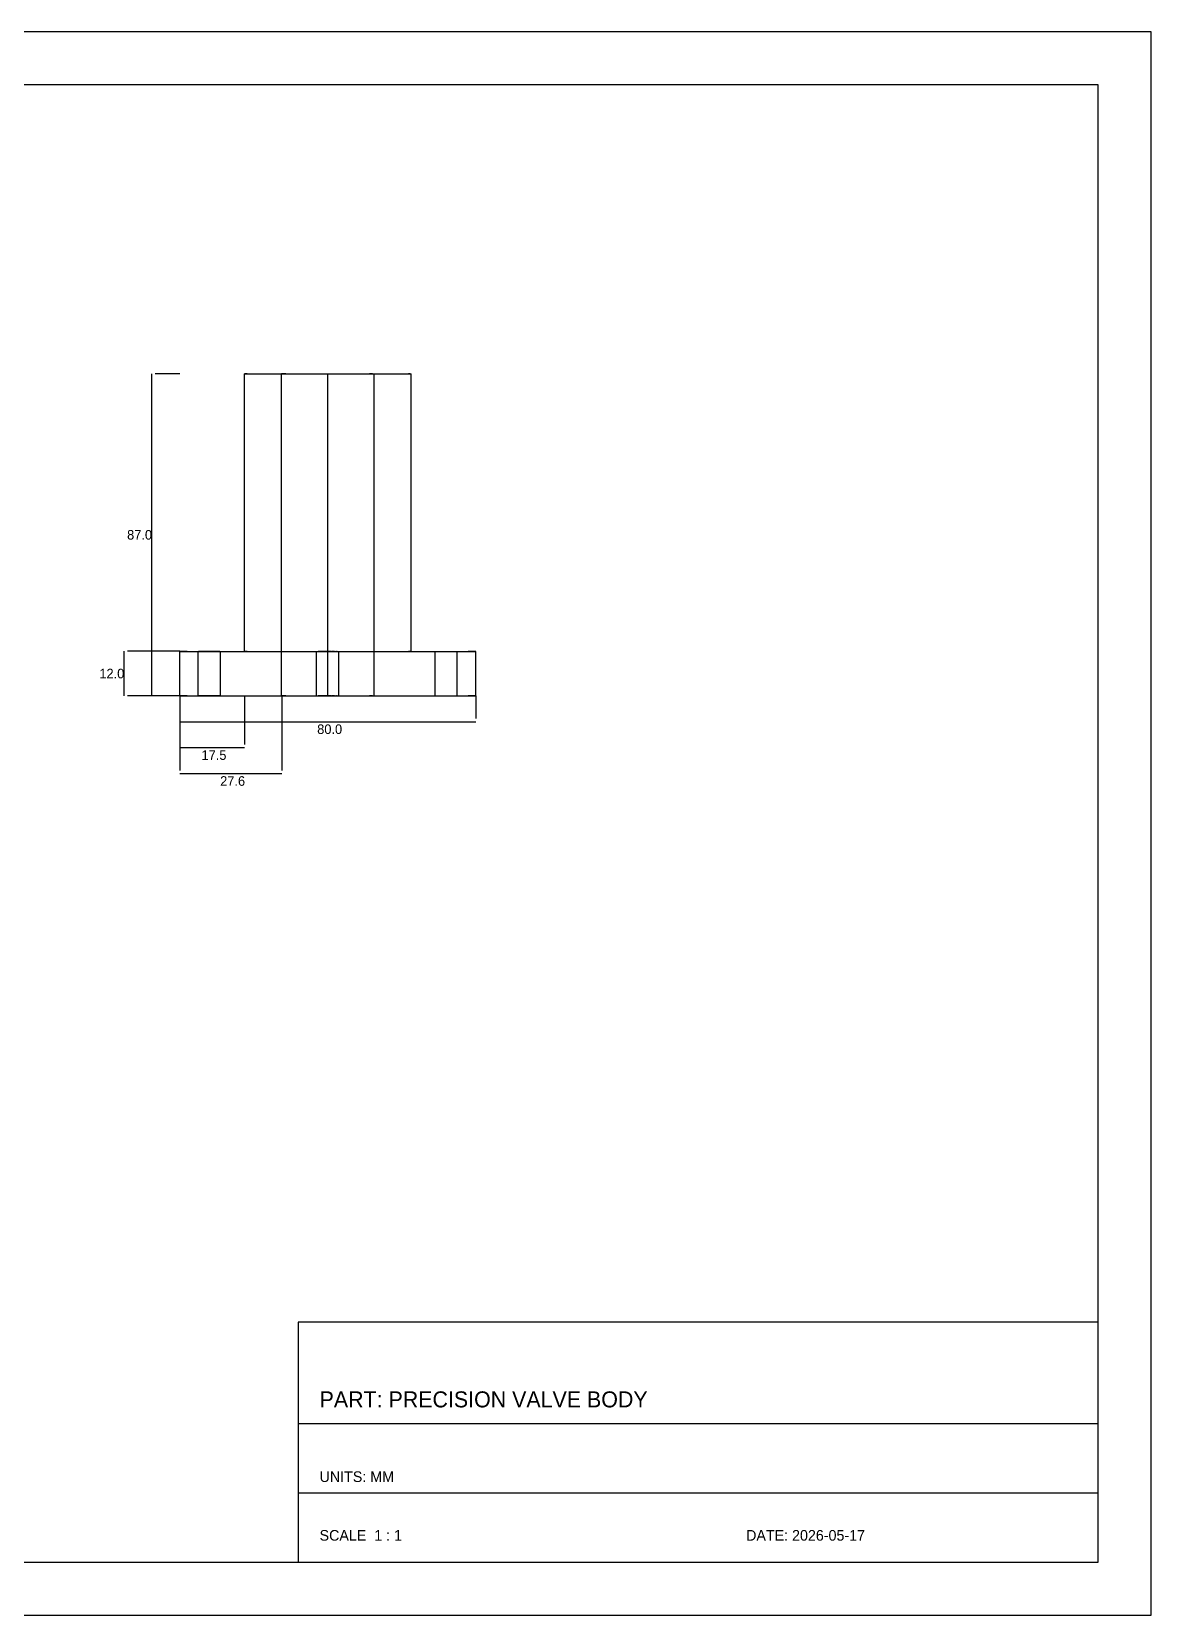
# Model space of a CAD drawing. Header units: metres. Extents: x 0 to 420, y 0 to 297.
# Drawn here: x 210 to 420, y 0 to 297 of the extents above; entities that cross this region are included whole.
import ezdxf

# ---------------------------------------------------------------- set-up
doc = ezdxf.new("R2010")
doc.units = ezdxf.units.M
for name, color, linetype in [('BORDER', 7, 'Continuous'), ('DIMENSIONS', 2, 'Continuous'), ('GEOMETRY', 7, 'Continuous')]:
    doc.layers.add(name, color=color, linetype=linetype)

msp = doc.modelspace()

# ---------------------------------------------------------------- linework, layer by layer
at = {"layer": 'BORDER'}
for p, q in [((260, 36), (410, 36)), ((260, 23), (410, 23))]:
    msp.add_line(p, q, dxfattribs=at)
for points in [[(0, 0), (420, 0), (420, 297), (0, 297)], [(10, 10), (410, 10), (410, 287), (10, 287)], [(260, 10), (410, 10), (410, 55), (260, 55)]]:
    msp.add_lwpolyline(points, close=True, dxfattribs=at)
at = {"layer": 'DIMENSIONS', "color": 2}
for p, q in [((232.56, 172.45), (232.56, 232.84)), ((237.76, 232.84), (233.16, 232.84)), ((227.35, 172.45), (227.35, 180.8)), ((237.76, 180.8), (227.95, 180.8)), ((237.76, 172.45), (227.95, 172.45)), ((237.76, 172.45), (233.16, 172.45)), ((237.76, 172.45), (237.76, 168.19)), ((237.76, 172.45), (237.76, 163.33)), ((237.76, 172.45), (237.76, 158.47)), ((249.9, 172.45), (249.9, 163.33)), ((256.9, 172.45), (256.9, 158.47)), ((293.29, 172.45), (293.29, 168.19)), ((237.76, 167.59), (293.29, 167.59)), ((237.76, 162.73), (249.9, 162.73)), ((237.76, 157.87), (256.9, 157.87))]:
    msp.add_line(p, q, dxfattribs=at)
at = {"layer": 'GEOMETRY'}
for p, q in [((249.91, 180.78), (249.91, 232.84)), ((250, 232.84), (249.91, 232.84)), ((249.91, 232.84), (249.93, 232.84)), ((249.95, 232.84), (249.98, 232.84)), ((250.08, 232.84), (250, 232.84)), ((250.04, 232.84), (250.1, 232.84)), ((250.17, 232.84), (250.08, 232.84)), ((250.1, 232.84), (250.17, 232.84)), ((250.25, 232.84), (250.17, 232.84)), ((250.23, 232.84), (250.29, 232.84)), ((250.41, 232.84), (250.25, 232.84)), ((250.29, 232.84), (250.39, 232.84)), ((250.39, 232.84), (250.5, 232.84)), ((250.41, 232.84), (280.65, 232.84)), ((250.5, 232.84), (250.61, 232.84)), ((250.61, 232.84), (250.71, 232.84)), ((250.71, 232.84), (250.83, 232.84)), ((250.83, 232.84), (250.98, 232.84)), ((250.98, 232.84), (251.12, 232.84)), ((251.12, 232.84), (251.27, 232.84)), ((251.27, 232.84), (251.42, 232.84)), ((251.42, 232.84), (251.59, 232.84)), ((251.59, 232.84), (251.78, 232.84)), ((251.78, 232.84), (251.96, 232.84)), ((251.96, 232.84), (252.15, 232.84)), ((252.15, 232.84), (252.34, 232.84)), ((256.85, 172.45), (256.85, 232.84)), ((256.9, 232.84), (256.85, 232.84)), ((256.85, 232.84), (256.86, 232.84)), ((256.95, 232.84), (256.9, 232.84)), ((257, 232.84), (256.95, 232.84)), ((256.96, 232.84), (256.99, 232.84)), ((257.04, 232.84), (257, 232.84)), ((257.03, 232.84), (257.07, 232.84)), ((257.13, 232.84), (257.04, 232.84)), ((257.12, 232.84), (257.18, 232.84)), ((257.27, 232.84), (257.13, 232.84)), ((257.18, 232.84), (257.24, 232.84)), ((257.24, 232.84), (257.3, 232.84)), ((257.41, 232.84), (257.27, 232.84)), ((257.3, 232.84), (257.36, 232.84)), ((257.36, 232.84), (257.44, 232.84)), ((257.55, 232.84), (257.41, 232.84)), ((257.44, 232.84), (257.53, 232.84)), ((257.53, 232.84), (257.61, 232.84)), ((257.69, 232.84), (257.55, 232.84)), ((257.61, 232.84), (257.69, 232.84)), ((257.69, 232.84), (257.79, 232.84)), ((257.79, 232.84), (257.89, 232.84)), ((257.89, 232.84), (257.99, 232.84)), ((257.99, 232.84), (258.09, 232.84)), ((258.09, 232.84), (258.2, 232.84)), ((258.2, 232.84), (258.32, 232.84)), ((258.32, 232.84), (258.45, 232.84)), ((258.45, 232.84), (258.57, 232.84)), ((258.57, 232.84), (258.69, 232.84)), ((258.69, 232.84), (258.83, 232.84)), ((258.83, 232.84), (258.97, 232.84)), ((258.97, 232.84), (259.11, 232.84)), ((259.11, 232.84), (259.25, 232.84)), ((259.25, 232.84), (259.39, 232.84)), ((259.39, 232.84), (259.55, 232.84)), ((259.55, 232.84), (259.71, 232.84)), ((259.71, 232.84), (259.87, 232.84)), ((259.87, 232.84), (260.03, 232.84)), ((260.03, 232.84), (260.19, 232.84)), ((260.19, 232.84), (260.37, 232.84)), ((260.37, 232.84), (260.54, 232.84)), ((260.54, 232.84), (260.71, 232.84)), ((260.71, 232.84), (260.89, 232.84)), ((260.89, 232.84), (261.07, 232.84)), ((261.07, 232.84), (261.26, 232.84)), ((261.26, 232.84), (261.45, 232.84)), ((261.45, 232.84), (261.63, 232.84)), ((261.63, 232.84), (261.82, 232.84)), ((261.82, 232.84), (262.02, 232.84)), ((262.02, 232.84), (262.21, 232.84)), ((262.21, 232.84), (262.41, 232.84)), ((262.41, 232.84), (262.61, 232.84)), ((262.61, 232.84), (262.81, 232.84)), ((262.81, 232.84), (263.01, 232.84)), ((263.01, 232.84), (263.22, 232.84)), ((263.22, 232.84), (263.42, 232.84)), ((263.42, 232.84), (263.63, 232.84)), ((265.53, 172.45), (265.53, 232.84)), ((267.43, 232.84), (267.64, 232.84)), ((267.64, 232.84), (267.84, 232.84)), ((267.84, 232.84), (268.04, 232.84)), ((268.04, 232.84), (268.25, 232.84)), ((268.25, 232.84), (268.45, 232.84)), ((268.45, 232.84), (268.65, 232.84)), ((268.65, 232.84), (268.84, 232.84)), ((268.84, 232.84), (269.04, 232.84)), ((269.04, 232.84), (269.24, 232.84)), ((269.24, 232.84), (269.43, 232.84)), ((269.43, 232.84), (269.61, 232.84)), ((269.61, 232.84), (269.8, 232.84)), ((269.8, 232.84), (269.99, 232.84)), ((269.99, 232.84), (270.17, 232.84)), ((270.17, 232.84), (270.34, 232.84)), ((270.34, 232.84), (270.52, 232.84)), ((270.52, 232.84), (270.69, 232.84)), ((270.69, 232.84), (270.86, 232.84)), ((270.86, 232.84), (271.03, 232.84)), ((271.03, 232.84), (271.19, 232.84)), ((271.19, 232.84), (271.35, 232.84)), ((271.35, 232.84), (271.51, 232.84)), ((271.51, 232.84), (271.66, 232.84)), ((271.66, 232.84), (271.81, 232.84)), ((271.81, 232.84), (271.95, 232.84)), ((271.95, 232.84), (272.09, 232.84)), ((272.09, 232.84), (272.23, 232.84)), ((272.23, 232.84), (272.37, 232.84)), ((272.37, 232.84), (272.49, 232.84)), ((272.49, 232.84), (272.61, 232.84)), ((272.61, 232.84), (272.74, 232.84)), ((272.74, 232.84), (272.86, 232.84)), ((272.86, 232.84), (272.96, 232.84)), ((272.96, 232.84), (273.07, 232.84)), ((273.07, 232.84), (273.17, 232.84)), ((273.17, 232.84), (273.27, 232.84)), ((273.27, 232.84), (273.37, 232.84)), ((273.37, 232.84), (273.45, 232.84)), ((273.51, 232.84), (273.37, 232.84)), ((273.45, 232.84), (273.53, 232.84)), ((273.65, 232.84), (273.51, 232.84)), ((273.53, 232.84), (273.61, 232.84)), ((273.61, 232.84), (273.7, 232.84)), ((273.79, 232.84), (273.65, 232.84)), ((273.7, 232.84), (273.76, 232.84)), ((273.76, 232.84), (273.82, 232.84)), ((273.93, 232.84), (273.79, 232.84)), ((273.82, 232.84), (273.88, 232.84)), ((273.88, 232.84), (273.94, 232.84)), ((273.94, 232.84), (273.99, 232.84)), ((273.99, 232.84), (274.03, 232.84)), ((274.03, 232.84), (274.06, 232.84)), ((274.06, 232.84), (274.1, 232.84)), ((274.1, 232.84), (274.14, 232.84)), ((274.14, 232.84), (274.16, 232.84)), ((274.17, 232.84), (274.18, 232.84)), ((274.18, 232.84), (274.19, 232.84)), ((274.21, 172.45), (274.21, 232.84)), ((278.72, 232.84), (278.91, 232.84)), ((278.91, 232.84), (279.1, 232.84)), ((279.1, 232.84), (279.28, 232.84)), ((279.28, 232.84), (279.47, 232.84)), ((279.47, 232.84), (279.64, 232.84)), ((279.64, 232.84), (279.79, 232.84)), ((279.79, 232.84), (279.94, 232.84)), ((279.94, 232.84), (280.08, 232.84)), ((280.08, 232.84), (280.23, 232.84)), ((280.23, 232.84), (280.35, 232.84)), ((280.35, 232.84), (280.45, 232.84)), ((280.45, 232.84), (280.56, 232.84)), ((280.56, 232.84), (280.66, 232.84)), ((280.8, 232.84), (280.65, 232.84)), ((280.66, 232.84), (280.76, 232.84)), ((280.76, 232.84), (280.83, 232.84)), ((280.83, 232.84), (280.89, 232.84)), ((280.89, 232.84), (280.96, 232.84)), ((280.98, 232.84), (280.89, 232.84)), ((280.96, 232.84), (281.02, 232.84)), ((281.02, 232.84), (281.06, 232.84)), ((281.06, 232.84), (281.08, 232.84)), ((281.1, 232.84), (281.13, 232.84)), ((281.13, 232.84), (281.15, 232.84)), ((281.15, 180.78), (281.15, 232.84)), ((237.76, 172.45), (237.76, 180.78)), ((237.8, 180.78), (237.76, 180.78)), ((237.76, 180.78), (237.92, 180.78)), ((237.84, 180.78), (237.8, 180.78)), ((237.88, 180.78), (237.84, 180.78)), ((237.92, 180.78), (237.88, 180.78)), ((237.99, 180.78), (237.92, 180.78)), ((237.92, 180.78), (238.07, 180.78)), ((238.1, 180.78), (237.99, 180.78)), ((238.07, 180.78), (238.22, 180.78)), ((238.22, 180.78), (238.1, 180.78)), ((238.33, 180.78), (238.22, 180.78)), ((238.22, 180.78), (238.37, 180.78)), ((238.44, 180.78), (238.33, 180.78)), ((238.37, 180.78), (292.69, 180.78)), ((238.62, 180.78), (238.44, 180.78)), ((238.81, 180.78), (238.62, 180.78)), ((239, 180.78), (238.81, 180.78)), ((239.19, 180.78), (239, 180.78)), ((241.24, 172.45), (241.24, 180.78)), ((241.27, 180.78), (241.26, 180.78)), ((241.28, 180.78), (241.27, 180.78)), ((241.34, 180.78), (241.3, 180.78)), ((241.37, 180.78), (241.34, 180.78)), ((241.4, 180.78), (241.37, 180.78)), ((241.44, 180.78), (241.4, 180.78)), ((241.49, 180.78), (241.44, 180.78)), ((241.54, 180.78), (241.49, 180.78)), ((241.6, 180.78), (241.54, 180.78)), ((241.65, 180.78), (241.6, 180.78)), ((241.71, 180.78), (241.65, 180.78)), ((241.78, 180.78), (241.71, 180.78)), ((241.85, 180.78), (241.78, 180.78)), ((241.93, 180.78), (241.85, 180.78)), ((242, 180.78), (241.93, 180.78)), ((242.08, 180.78), (242, 180.78)), ((242.17, 180.78), (242.08, 180.78)), ((242.25, 180.78), (242.17, 180.78)), ((242.34, 180.78), (242.25, 180.78)), ((242.43, 180.78), (242.34, 180.78)), ((242.52, 180.78), (242.43, 180.78)), ((242.62, 180.78), (242.52, 180.78)), ((242.72, 180.78), (242.62, 180.78)), ((242.81, 180.78), (242.72, 180.78)), ((242.91, 180.78), (242.81, 180.78)), ((243.01, 180.78), (242.91, 180.78)), ((243.11, 180.78), (243.01, 180.78)), ((243.22, 180.78), (243.11, 180.78)), ((243.32, 180.78), (243.22, 180.78)), ((243.42, 180.78), (243.32, 180.78)), ((243.52, 180.78), (243.42, 180.78)), ((243.62, 180.78), (243.52, 180.78)), ((243.72, 180.78), (243.62, 180.78)), ((243.82, 180.78), (243.72, 180.78)), ((243.92, 180.78), (243.82, 180.78)), ((244.01, 180.78), (243.92, 180.78)), ((244.11, 180.78), (244.01, 180.78)), ((244.21, 180.78), (244.11, 180.78)), ((244.3, 180.78), (244.21, 180.78)), ((244.38, 180.78), (244.3, 180.78)), ((244.47, 180.78), (244.38, 180.78)), ((244.55, 180.78), (244.47, 180.78)), ((244.64, 180.78), (244.55, 180.78)), ((244.71, 180.78), (244.64, 180.78)), ((244.78, 180.78), (244.71, 180.78)), ((244.85, 180.78), (244.78, 180.78)), ((244.93, 180.78), (244.85, 180.78)), ((244.98, 180.78), (244.93, 180.78)), ((245.04, 180.78), (244.98, 180.78)), ((245.09, 180.78), (245.04, 180.78)), ((245.15, 180.78), (245.09, 180.78)), ((245.2, 180.78), (245.15, 180.78)), ((245.23, 180.78), (245.2, 180.78)), ((245.27, 180.78), (245.23, 180.78)), ((245.3, 180.78), (245.27, 180.78)), ((245.35, 180.78), (245.33, 180.78)), ((245.37, 180.78), (245.35, 180.78)), ((245.4, 180.78), (245.39, 180.78)), ((245.4, 172.45), (245.4, 180.78)), ((250, 180.78), (249.91, 180.78)), ((249.91, 180.78), (249.93, 180.78)), ((249.95, 180.78), (249.98, 180.78)), ((250.08, 180.78), (250, 180.78)), ((250.04, 180.78), (250.1, 180.78)), ((250.17, 180.78), (250.08, 180.78)), ((250.1, 180.78), (250.17, 180.78)), ((250.25, 180.78), (250.17, 180.78)), ((250.23, 180.78), (250.29, 180.78)), ((250.41, 180.78), (250.25, 180.78)), ((250.29, 180.78), (250.39, 180.78)), ((250.39, 180.78), (250.5, 180.78)), ((250.5, 180.78), (250.61, 180.78)), ((250.61, 180.78), (250.71, 180.78)), ((250.71, 180.78), (250.83, 180.78)), ((250.83, 180.78), (250.98, 180.78)), ((250.98, 180.78), (251.12, 180.78)), ((251.12, 180.78), (251.27, 180.78)), ((251.27, 180.78), (251.42, 180.78)), ((251.42, 180.78), (251.59, 180.78)), ((251.59, 180.78), (251.78, 180.78)), ((251.78, 180.78), (251.96, 180.78)), ((251.96, 180.78), (252.15, 180.78)), ((252.15, 180.78), (252.34, 180.78)), ((263.45, 172.45), (263.45, 180.78)), ((263.48, 180.78), (263.47, 180.78)), ((263.49, 180.78), (263.48, 180.78)), ((263.54, 180.78), (263.53, 180.78)), ((263.55, 180.78), (263.54, 180.78)), ((263.61, 180.78), (263.59, 180.78)), ((263.63, 180.78), (263.61, 180.78)), ((263.67, 180.78), (263.65, 180.78)), ((263.7, 180.78), (263.67, 180.78)), ((263.75, 180.78), (263.72, 180.78)), ((263.77, 180.78), (263.75, 180.78)), ((263.8, 180.78), (263.77, 180.78)), ((263.83, 180.78), (263.8, 180.78)), ((263.89, 180.78), (263.86, 180.78)), ((263.92, 180.78), (263.89, 180.78)), ((263.95, 180.78), (263.92, 180.78)), ((263.99, 180.78), (263.95, 180.78)), ((264.02, 180.78), (263.99, 180.78)), ((264.06, 180.78), (264.02, 180.78)), ((264.1, 180.78), (264.06, 180.78)), ((264.13, 180.78), (264.1, 180.78)), ((264.17, 180.78), (264.13, 180.78)), ((264.21, 180.78), (264.17, 180.78)), ((264.25, 180.78), (264.21, 180.78)), ((264.29, 180.78), (264.25, 180.78)), ((264.33, 180.78), (264.29, 180.78)), ((264.37, 180.78), (264.33, 180.78)), ((264.42, 180.78), (264.37, 180.78)), ((264.38, 180.78), (264.47, 180.78)), ((264.46, 180.78), (264.42, 180.78)), ((264.5, 180.78), (264.46, 180.78)), ((264.55, 180.78), (264.5, 180.78)), ((264.59, 180.78), (264.55, 180.78)), ((264.64, 180.78), (264.59, 180.78)), ((264.69, 180.78), (264.64, 180.78)), ((264.64, 180.78), (264.74, 180.78)), ((264.73, 180.78), (264.69, 180.78)), ((264.78, 180.78), (264.73, 180.78)), ((264.83, 180.78), (264.78, 180.78)), ((264.88, 180.78), (264.83, 180.78)), ((264.93, 180.78), (264.88, 180.78)), ((264.97, 180.78), (264.93, 180.78)), ((264.93, 180.78), (265.02, 180.78)), ((265.02, 180.78), (264.97, 180.78)), ((265.07, 180.78), (265.02, 180.78)), ((265.12, 180.78), (265.07, 180.78)), ((265.17, 180.78), (265.12, 180.78)), ((265.12, 180.78), (265.23, 180.78)), ((265.22, 180.78), (265.17, 180.78)), ((265.27, 180.78), (265.22, 180.78)), ((265.33, 180.78), (265.27, 180.78)), ((265.38, 180.78), (265.33, 180.78)), ((265.33, 180.78), (265.43, 180.78)), ((265.43, 180.78), (265.38, 180.78)), ((265.48, 180.78), (265.43, 180.78)), ((265.53, 180.78), (265.48, 180.78)), ((265.53, 180.78), (265.63, 180.78)), ((265.63, 180.78), (265.58, 180.78)), ((265.63, 180.78), (265.73, 180.78)), ((265.68, 180.78), (265.63, 180.78)), ((265.73, 180.78), (265.68, 180.78)), ((265.73, 180.78), (265.83, 180.78)), ((265.83, 180.78), (265.78, 180.78)), ((265.83, 180.78), (265.93, 180.78)), ((265.88, 180.78), (265.83, 180.78)), ((265.94, 180.78), (265.88, 180.78)), ((265.93, 180.78), (266.03, 180.78)), ((266.03, 180.78), (265.99, 180.78)), ((266.03, 180.78), (266.13, 180.78)), ((266.08, 180.78), (266.03, 180.78)), ((266.13, 180.78), (266.08, 180.78)), ((266.13, 180.78), (266.23, 180.78)), ((266.18, 180.78), (266.13, 180.78)), ((266.23, 180.78), (266.32, 180.78)), ((266.33, 180.78), (266.28, 180.78)), ((266.32, 180.78), (266.42, 180.78)), ((266.37, 180.78), (266.33, 180.78)), ((266.42, 180.78), (266.37, 180.78)), ((266.42, 180.78), (266.51, 180.78)), ((266.46, 180.78), (266.42, 180.78)), ((266.51, 180.78), (266.59, 180.78)), ((266.6, 180.78), (266.55, 180.78)), ((266.59, 180.78), (266.68, 180.78)), ((266.64, 180.78), (266.6, 180.78)), ((266.68, 180.78), (266.64, 180.78)), ((266.68, 180.78), (266.77, 180.78)), ((266.73, 180.78), (266.68, 180.78)), ((266.77, 180.78), (266.85, 180.78)), ((266.81, 180.78), (266.77, 180.78)), ((266.85, 180.78), (266.92, 180.78)), ((266.93, 180.78), (266.89, 180.78)), ((266.92, 180.78), (266.99, 180.78)), ((267, 180.78), (266.96, 180.78)), ((266.99, 180.78), (267.06, 180.78)), ((267.07, 180.78), (267.04, 180.78)), ((267.06, 180.78), (267.14, 180.78)), ((267.14, 180.78), (267.1, 180.78)), ((267.14, 180.78), (267.2, 180.78)), ((267.2, 180.78), (267.25, 180.78)), ((267.23, 180.78), (267.2, 180.78)), ((267.25, 180.78), (267.3, 180.78)), ((267.29, 180.78), (267.26, 180.78)), ((267.3, 180.78), (267.36, 180.78)), ((267.36, 180.78), (267.41, 180.78)), ((267.41, 180.78), (267.44, 180.78)), ((267.43, 180.78), (267.41, 180.78)), ((267.44, 180.78), (267.48, 180.78)), ((267.48, 180.78), (267.51, 180.78)), ((267.51, 180.78), (267.55, 180.78)), ((267.57, 180.78), (267.58, 180.78)), ((267.58, 180.78), (267.59, 180.78)), ((267.61, 172.45), (267.61, 180.78)), ((278.72, 180.78), (278.91, 180.78)), ((278.91, 180.78), (279.1, 180.78)), ((279.1, 180.78), (279.28, 180.78)), ((279.28, 180.78), (279.47, 180.78)), ((279.47, 180.78), (279.64, 180.78)), ((279.64, 180.78), (279.79, 180.78)), ((279.79, 180.78), (279.94, 180.78)), ((279.94, 180.78), (280.08, 180.78)), ((280.08, 180.78), (280.23, 180.78)), ((280.23, 180.78), (280.35, 180.78)), ((280.35, 180.78), (280.45, 180.78)), ((280.45, 180.78), (280.56, 180.78)), ((280.56, 180.78), (280.66, 180.78)), ((280.8, 180.78), (280.65, 180.78)), ((280.66, 180.78), (280.76, 180.78)), ((280.76, 180.78), (280.83, 180.78)), ((280.83, 180.78), (280.89, 180.78)), ((280.89, 180.78), (280.96, 180.78)), ((280.98, 180.78), (280.89, 180.78)), ((280.96, 180.78), (281.02, 180.78)), ((281.02, 180.78), (281.06, 180.78)), ((281.06, 180.78), (281.08, 180.78)), ((281.1, 180.78), (281.13, 180.78)), ((281.13, 180.78), (281.15, 180.78)), ((285.66, 172.45), (285.66, 180.78)), ((285.66, 180.78), (285.67, 180.78)), ((285.69, 180.78), (285.7, 180.78)), ((285.7, 180.78), (285.73, 180.78)), ((285.76, 180.78), (285.79, 180.78)), ((285.79, 180.78), (285.83, 180.78)), ((285.83, 180.78), (285.86, 180.78)), ((285.86, 180.78), (285.91, 180.78)), ((285.91, 180.78), (285.97, 180.78)), ((285.97, 180.78), (286.02, 180.78)), ((286.02, 180.78), (286.07, 180.78)), ((286.07, 180.78), (286.13, 180.78)), ((286.13, 180.78), (286.21, 180.78)), ((286.21, 180.78), (286.28, 180.78)), ((286.28, 180.78), (286.35, 180.78)), ((286.35, 180.78), (286.42, 180.78)), ((286.42, 180.78), (286.5, 180.78)), ((286.5, 180.78), (286.59, 180.78)), ((286.59, 180.78), (286.68, 180.78)), ((286.68, 180.78), (286.76, 180.78)), ((286.76, 180.78), (286.85, 180.78)), ((286.85, 180.78), (286.95, 180.78)), ((286.95, 180.78), (287.04, 180.78)), ((287.04, 180.78), (287.14, 180.78)), ((287.14, 180.78), (287.24, 180.78)), ((287.24, 180.78), (287.34, 180.78)), ((287.34, 180.78), (287.44, 180.78)), ((287.44, 180.78), (287.54, 180.78)), ((287.54, 180.78), (287.64, 180.78)), ((287.64, 180.78), (287.74, 180.78)), ((287.74, 180.78), (287.84, 180.78)), ((287.84, 180.78), (287.94, 180.78)), ((287.94, 180.78), (288.05, 180.78)), ((288.05, 180.78), (288.15, 180.78)), ((288.15, 180.78), (288.25, 180.78)), ((288.25, 180.78), (288.34, 180.78)), ((288.34, 180.78), (288.44, 180.78)), ((288.44, 180.78), (288.53, 180.78)), ((288.53, 180.78), (288.63, 180.78)), ((288.63, 180.78), (288.72, 180.78)), ((288.72, 180.78), (288.81, 180.78)), ((288.81, 180.78), (288.89, 180.78)), ((288.89, 180.78), (288.98, 180.78)), ((288.98, 180.78), (289.06, 180.78)), ((289.06, 180.78), (289.13, 180.78)), ((289.13, 180.78), (289.2, 180.78)), ((289.2, 180.78), (289.28, 180.78)), ((289.28, 180.78), (289.35, 180.78)), ((289.35, 180.78), (289.41, 180.78)), ((289.41, 180.78), (289.46, 180.78)), ((289.46, 180.78), (289.52, 180.78)), ((289.52, 180.78), (289.57, 180.78)), ((289.57, 180.78), (289.62, 180.78)), ((289.62, 180.78), (289.66, 180.78)), ((289.66, 180.78), (289.69, 180.78)), ((289.69, 180.78), (289.72, 180.78)), ((289.72, 180.78), (289.76, 180.78)), ((289.78, 180.78), (289.79, 180.78)), ((289.79, 180.78), (289.8, 180.78)), ((289.82, 172.45), (289.82, 180.78)), ((292.06, 180.78), (291.87, 180.78)), ((292.25, 180.78), (292.06, 180.78)), ((292.44, 180.78), (292.25, 180.78)), ((292.61, 180.78), (292.44, 180.78)), ((292.73, 180.78), (292.61, 180.78)), ((292.69, 180.78), (292.84, 180.78)), ((292.84, 180.78), (292.73, 180.78)), ((292.84, 180.78), (292.99, 180.78)), ((292.96, 180.78), (292.84, 180.78)), ((293.07, 180.78), (292.96, 180.78)), ((292.99, 180.78), (293.14, 180.78)), ((293.14, 180.78), (293.07, 180.78)), ((293.14, 180.78), (293.29, 180.78)), ((293.18, 180.78), (293.14, 180.78)), ((293.22, 180.78), (293.18, 180.78)), ((293.26, 180.78), (293.22, 180.78)), ((293.29, 180.78), (293.26, 180.78)), ((293.29, 172.45), (293.29, 180.78)), ((237.8, 172.45), (237.76, 172.45)), ((237.76, 172.45), (237.92, 172.45)), ((237.84, 172.45), (237.8, 172.45)), ((237.88, 172.45), (237.84, 172.45)), ((237.92, 172.45), (237.88, 172.45)), ((237.99, 172.45), (237.92, 172.45)), ((237.92, 172.45), (238.07, 172.45)), ((238.1, 172.45), (237.99, 172.45)), ((238.07, 172.45), (238.22, 172.45)), ((238.22, 172.45), (238.1, 172.45)), ((238.33, 172.45), (238.22, 172.45)), ((238.22, 172.45), (238.37, 172.45)), ((238.44, 172.45), (238.33, 172.45)), ((238.37, 172.45), (292.69, 172.45)), ((238.62, 172.45), (238.44, 172.45)), ((238.81, 172.45), (238.62, 172.45)), ((239, 172.45), (238.81, 172.45)), ((239.19, 172.45), (239, 172.45)), ((241.27, 172.45), (241.26, 172.45)), ((241.28, 172.45), (241.27, 172.45)), ((241.34, 172.45), (241.3, 172.45)), ((241.37, 172.45), (241.34, 172.45)), ((241.4, 172.45), (241.37, 172.45)), ((241.44, 172.45), (241.4, 172.45)), ((241.49, 172.45), (241.44, 172.45)), ((241.54, 172.45), (241.49, 172.45)), ((241.6, 172.45), (241.54, 172.45)), ((241.65, 172.45), (241.6, 172.45)), ((241.71, 172.45), (241.65, 172.45)), ((241.78, 172.45), (241.71, 172.45)), ((241.85, 172.45), (241.78, 172.45)), ((241.93, 172.45), (241.85, 172.45)), ((242, 172.45), (241.93, 172.45)), ((242.08, 172.45), (242, 172.45)), ((242.17, 172.45), (242.08, 172.45)), ((242.25, 172.45), (242.17, 172.45)), ((242.34, 172.45), (242.25, 172.45)), ((242.43, 172.45), (242.34, 172.45)), ((242.52, 172.45), (242.43, 172.45)), ((242.62, 172.45), (242.52, 172.45)), ((242.72, 172.45), (242.62, 172.45)), ((242.81, 172.45), (242.72, 172.45)), ((242.91, 172.45), (242.81, 172.45)), ((243.01, 172.45), (242.91, 172.45)), ((243.11, 172.45), (243.01, 172.45)), ((243.22, 172.45), (243.11, 172.45)), ((243.32, 172.45), (243.22, 172.45)), ((243.42, 172.45), (243.32, 172.45)), ((243.52, 172.45), (243.42, 172.45)), ((243.62, 172.45), (243.52, 172.45)), ((243.72, 172.45), (243.62, 172.45)), ((243.82, 172.45), (243.72, 172.45)), ((243.92, 172.45), (243.82, 172.45)), ((244.01, 172.45), (243.92, 172.45)), ((244.11, 172.45), (244.01, 172.45)), ((244.21, 172.45), (244.11, 172.45)), ((244.3, 172.45), (244.21, 172.45)), ((244.38, 172.45), (244.3, 172.45)), ((244.47, 172.45), (244.38, 172.45)), ((244.55, 172.45), (244.47, 172.45)), ((244.64, 172.45), (244.55, 172.45)), ((244.71, 172.45), (244.64, 172.45)), ((244.78, 172.45), (244.71, 172.45)), ((244.85, 172.45), (244.78, 172.45)), ((244.93, 172.45), (244.85, 172.45)), ((244.98, 172.45), (244.93, 172.45)), ((245.04, 172.45), (244.98, 172.45)), ((245.09, 172.45), (245.04, 172.45)), ((245.15, 172.45), (245.09, 172.45)), ((245.2, 172.45), (245.15, 172.45)), ((245.23, 172.45), (245.2, 172.45)), ((245.27, 172.45), (245.23, 172.45)), ((245.3, 172.45), (245.27, 172.45)), ((245.35, 172.45), (245.33, 172.45)), ((245.37, 172.45), (245.35, 172.45)), ((245.4, 172.45), (245.39, 172.45)), ((256.9, 172.45), (256.85, 172.45)), ((256.85, 172.45), (256.86, 172.45)), ((256.95, 172.45), (256.9, 172.45)), ((257, 172.45), (256.95, 172.45)), ((256.96, 172.45), (256.99, 172.45)), ((257.04, 172.45), (257, 172.45)), ((257.03, 172.45), (257.07, 172.45)), ((257.13, 172.45), (257.04, 172.45)), ((257.12, 172.45), (257.18, 172.45)), ((257.27, 172.45), (257.13, 172.45)), ((257.18, 172.45), (257.24, 172.45)), ((257.24, 172.45), (257.3, 172.45)), ((257.41, 172.45), (257.27, 172.45)), ((257.3, 172.45), (257.36, 172.45)), ((257.36, 172.45), (257.44, 172.45)), ((257.55, 172.45), (257.41, 172.45)), ((257.44, 172.45), (257.53, 172.45)), ((257.53, 172.45), (257.61, 172.45)), ((257.69, 172.45), (257.55, 172.45)), ((257.61, 172.45), (257.69, 172.45)), ((257.69, 172.45), (257.79, 172.45)), ((257.79, 172.45), (257.89, 172.45)), ((257.89, 172.45), (257.99, 172.45)), ((257.99, 172.45), (258.09, 172.45)), ((258.09, 172.45), (258.2, 172.45)), ((258.2, 172.45), (258.32, 172.45)), ((258.32, 172.45), (258.45, 172.45)), ((258.45, 172.45), (258.57, 172.45)), ((258.57, 172.45), (258.69, 172.45)), ((258.69, 172.45), (258.83, 172.45)), ((258.83, 172.45), (258.97, 172.45)), ((258.97, 172.45), (259.11, 172.45)), ((259.11, 172.45), (259.25, 172.45)), ((259.25, 172.45), (259.39, 172.45)), ((259.39, 172.45), (259.55, 172.45)), ((259.55, 172.45), (259.71, 172.45)), ((259.71, 172.45), (259.87, 172.45)), ((259.87, 172.45), (260.03, 172.45)), ((260.03, 172.45), (260.19, 172.45)), ((260.19, 172.45), (260.37, 172.45)), ((260.37, 172.45), (260.54, 172.45)), ((260.54, 172.45), (260.71, 172.45)), ((260.71, 172.45), (260.89, 172.45)), ((260.89, 172.45), (261.07, 172.45)), ((261.07, 172.45), (261.26, 172.45)), ((261.26, 172.45), (261.45, 172.45)), ((261.45, 172.45), (261.63, 172.45)), ((261.63, 172.45), (261.82, 172.45)), ((261.82, 172.45), (262.02, 172.45)), ((262.02, 172.45), (262.21, 172.45)), ((262.21, 172.45), (262.41, 172.45)), ((262.41, 172.45), (262.61, 172.45)), ((262.61, 172.45), (262.81, 172.45)), ((262.81, 172.45), (263.01, 172.45)), ((263.01, 172.45), (263.22, 172.45)), ((263.22, 172.45), (263.42, 172.45)), ((263.42, 172.45), (263.63, 172.45)), ((263.48, 172.45), (263.47, 172.45)), ((263.49, 172.45), (263.48, 172.45)), ((263.54, 172.45), (263.53, 172.45)), ((263.55, 172.45), (263.54, 172.45)), ((263.61, 172.45), (263.59, 172.45)), ((263.63, 172.45), (263.61, 172.45)), ((263.67, 172.45), (263.65, 172.45)), ((263.7, 172.45), (263.67, 172.45)), ((263.75, 172.45), (263.72, 172.45)), ((263.77, 172.45), (263.75, 172.45)), ((263.8, 172.45), (263.77, 172.45)), ((263.83, 172.45), (263.8, 172.45)), ((263.89, 172.45), (263.86, 172.45)), ((263.92, 172.45), (263.89, 172.45)), ((263.95, 172.45), (263.92, 172.45)), ((263.99, 172.45), (263.95, 172.45)), ((264.02, 172.45), (263.99, 172.45)), ((264.06, 172.45), (264.02, 172.45)), ((264.1, 172.45), (264.06, 172.45)), ((264.13, 172.45), (264.1, 172.45)), ((264.17, 172.45), (264.13, 172.45)), ((264.21, 172.45), (264.17, 172.45)), ((264.25, 172.45), (264.21, 172.45)), ((264.29, 172.45), (264.25, 172.45)), ((264.33, 172.45), (264.29, 172.45)), ((264.37, 172.45), (264.33, 172.45)), ((264.42, 172.45), (264.37, 172.45)), ((264.38, 172.45), (264.47, 172.45)), ((264.46, 172.45), (264.42, 172.45)), ((264.5, 172.45), (264.46, 172.45)), ((264.55, 172.45), (264.5, 172.45)), ((264.59, 172.45), (264.55, 172.45)), ((264.64, 172.45), (264.59, 172.45)), ((264.69, 172.45), (264.64, 172.45)), ((264.64, 172.45), (264.74, 172.45)), ((264.73, 172.45), (264.69, 172.45)), ((264.78, 172.45), (264.73, 172.45)), ((264.83, 172.45), (264.78, 172.45)), ((264.88, 172.45), (264.83, 172.45)), ((264.93, 172.45), (264.88, 172.45)), ((264.97, 172.45), (264.93, 172.45)), ((264.93, 172.45), (265.02, 172.45)), ((265.02, 172.45), (264.97, 172.45)), ((265.07, 172.45), (265.02, 172.45)), ((265.12, 172.45), (265.07, 172.45)), ((265.17, 172.45), (265.12, 172.45)), ((265.12, 172.45), (265.23, 172.45)), ((265.22, 172.45), (265.17, 172.45)), ((265.27, 172.45), (265.22, 172.45)), ((265.33, 172.45), (265.27, 172.45)), ((265.38, 172.45), (265.33, 172.45)), ((265.33, 172.45), (265.43, 172.45)), ((265.43, 172.45), (265.38, 172.45)), ((265.48, 172.45), (265.43, 172.45)), ((265.53, 172.45), (265.48, 172.45)), ((265.53, 172.45), (265.63, 172.45)), ((265.63, 172.45), (265.58, 172.45)), ((265.63, 172.45), (265.73, 172.45)), ((265.68, 172.45), (265.63, 172.45)), ((265.73, 172.45), (265.68, 172.45)), ((265.73, 172.45), (265.83, 172.45)), ((265.83, 172.45), (265.78, 172.45)), ((265.83, 172.45), (265.93, 172.45)), ((265.88, 172.45), (265.83, 172.45)), ((265.94, 172.45), (265.88, 172.45)), ((265.93, 172.45), (266.03, 172.45)), ((266.03, 172.45), (265.99, 172.45)), ((266.03, 172.45), (266.13, 172.45)), ((266.08, 172.45), (266.03, 172.45)), ((266.13, 172.45), (266.08, 172.45)), ((266.13, 172.45), (266.23, 172.45)), ((266.18, 172.45), (266.13, 172.45)), ((266.23, 172.45), (266.32, 172.45)), ((266.33, 172.45), (266.28, 172.45)), ((266.32, 172.45), (266.42, 172.45)), ((266.37, 172.45), (266.33, 172.45)), ((266.42, 172.45), (266.37, 172.45)), ((266.42, 172.45), (266.51, 172.45)), ((266.46, 172.45), (266.42, 172.45)), ((266.51, 172.45), (266.59, 172.45)), ((266.6, 172.45), (266.55, 172.45)), ((266.59, 172.45), (266.68, 172.45)), ((266.64, 172.45), (266.6, 172.45)), ((266.68, 172.45), (266.64, 172.45)), ((266.68, 172.45), (266.77, 172.45)), ((266.73, 172.45), (266.68, 172.45)), ((266.77, 172.45), (266.85, 172.45)), ((266.81, 172.45), (266.77, 172.45)), ((266.85, 172.45), (266.92, 172.45)), ((266.93, 172.45), (266.89, 172.45)), ((266.92, 172.45), (266.99, 172.45)), ((267, 172.45), (266.96, 172.45)), ((266.99, 172.45), (267.06, 172.45)), ((267.07, 172.45), (267.04, 172.45)), ((267.06, 172.45), (267.14, 172.45)), ((267.14, 172.45), (267.1, 172.45)), ((267.14, 172.45), (267.2, 172.45)), ((267.2, 172.45), (267.25, 172.45)), ((267.23, 172.45), (267.2, 172.45)), ((267.25, 172.45), (267.3, 172.45)), ((267.29, 172.45), (267.26, 172.45)), ((267.3, 172.45), (267.36, 172.45)), ((267.36, 172.45), (267.41, 172.45)), ((267.41, 172.45), (267.44, 172.45)), ((267.43, 172.45), (267.41, 172.45)), ((267.43, 172.45), (267.64, 172.45)), ((267.44, 172.45), (267.48, 172.45)), ((267.48, 172.45), (267.51, 172.45)), ((267.51, 172.45), (267.55, 172.45)), ((267.57, 172.45), (267.58, 172.45)), ((267.58, 172.45), (267.59, 172.45)), ((267.64, 172.45), (267.84, 172.45)), ((267.84, 172.45), (268.04, 172.45)), ((268.04, 172.45), (268.25, 172.45)), ((268.25, 172.45), (268.45, 172.45)), ((268.45, 172.45), (268.65, 172.45)), ((268.65, 172.45), (268.84, 172.45)), ((268.84, 172.45), (269.04, 172.45)), ((269.04, 172.45), (269.24, 172.45)), ((269.24, 172.45), (269.43, 172.45)), ((269.43, 172.45), (269.61, 172.45)), ((269.61, 172.45), (269.8, 172.45)), ((269.8, 172.45), (269.99, 172.45)), ((269.99, 172.45), (270.17, 172.45)), ((270.17, 172.45), (270.34, 172.45)), ((270.34, 172.45), (270.52, 172.45)), ((270.52, 172.45), (270.69, 172.45)), ((270.69, 172.45), (270.86, 172.45)), ((270.86, 172.45), (271.03, 172.45)), ((271.03, 172.45), (271.19, 172.45)), ((271.19, 172.45), (271.35, 172.45)), ((271.35, 172.45), (271.51, 172.45)), ((271.51, 172.45), (271.66, 172.45)), ((271.66, 172.45), (271.81, 172.45)), ((271.81, 172.45), (271.95, 172.45)), ((271.95, 172.45), (272.09, 172.45)), ((272.09, 172.45), (272.23, 172.45)), ((272.23, 172.45), (272.37, 172.45)), ((272.37, 172.45), (272.49, 172.45)), ((272.49, 172.45), (272.61, 172.45)), ((272.61, 172.45), (272.74, 172.45)), ((272.74, 172.45), (272.86, 172.45)), ((272.86, 172.45), (272.96, 172.45)), ((272.96, 172.45), (273.07, 172.45)), ((273.07, 172.45), (273.17, 172.45)), ((273.17, 172.45), (273.27, 172.45)), ((273.27, 172.45), (273.37, 172.45)), ((273.37, 172.45), (273.45, 172.45)), ((273.51, 172.45), (273.37, 172.45)), ((273.45, 172.45), (273.53, 172.45)), ((273.65, 172.45), (273.51, 172.45)), ((273.53, 172.45), (273.61, 172.45)), ((273.61, 172.45), (273.7, 172.45)), ((273.79, 172.45), (273.65, 172.45)), ((273.7, 172.45), (273.76, 172.45)), ((273.76, 172.45), (273.82, 172.45)), ((273.93, 172.45), (273.79, 172.45)), ((273.82, 172.45), (273.88, 172.45)), ((273.88, 172.45), (273.94, 172.45)), ((273.94, 172.45), (273.99, 172.45)), ((273.99, 172.45), (274.03, 172.45)), ((274.03, 172.45), (274.06, 172.45)), ((274.06, 172.45), (274.1, 172.45)), ((274.1, 172.45), (274.14, 172.45)), ((274.14, 172.45), (274.16, 172.45)), ((274.17, 172.45), (274.18, 172.45)), ((274.18, 172.45), (274.19, 172.45)), ((285.66, 172.45), (285.67, 172.45)), ((285.69, 172.45), (285.7, 172.45)), ((285.7, 172.45), (285.73, 172.45)), ((285.76, 172.45), (285.79, 172.45)), ((285.79, 172.45), (285.83, 172.45)), ((285.83, 172.45), (285.86, 172.45)), ((285.86, 172.45), (285.91, 172.45)), ((285.91, 172.45), (285.97, 172.45)), ((285.97, 172.45), (286.02, 172.45)), ((286.02, 172.45), (286.07, 172.45)), ((286.07, 172.45), (286.13, 172.45)), ((286.13, 172.45), (286.21, 172.45)), ((286.21, 172.45), (286.28, 172.45)), ((286.28, 172.45), (286.35, 172.45)), ((286.35, 172.45), (286.42, 172.45)), ((286.42, 172.45), (286.5, 172.45)), ((286.5, 172.45), (286.59, 172.45)), ((286.59, 172.45), (286.68, 172.45)), ((286.68, 172.45), (286.76, 172.45)), ((286.76, 172.45), (286.85, 172.45)), ((286.85, 172.45), (286.95, 172.45)), ((286.95, 172.45), (287.04, 172.45)), ((287.04, 172.45), (287.14, 172.45)), ((287.14, 172.45), (287.24, 172.45)), ((287.24, 172.45), (287.34, 172.45)), ((287.34, 172.45), (287.44, 172.45)), ((287.44, 172.45), (287.54, 172.45)), ((287.54, 172.45), (287.64, 172.45)), ((287.64, 172.45), (287.74, 172.45)), ((287.74, 172.45), (287.84, 172.45)), ((287.84, 172.45), (287.94, 172.45)), ((287.94, 172.45), (288.05, 172.45)), ((288.05, 172.45), (288.15, 172.45)), ((288.15, 172.45), (288.25, 172.45)), ((288.25, 172.45), (288.34, 172.45)), ((288.34, 172.45), (288.44, 172.45)), ((288.44, 172.45), (288.53, 172.45)), ((288.53, 172.45), (288.63, 172.45)), ((288.63, 172.45), (288.72, 172.45)), ((288.72, 172.45), (288.81, 172.45)), ((288.81, 172.45), (288.89, 172.45)), ((288.89, 172.45), (288.98, 172.45)), ((288.98, 172.45), (289.06, 172.45)), ((289.06, 172.45), (289.13, 172.45)), ((289.13, 172.45), (289.2, 172.45)), ((289.2, 172.45), (289.28, 172.45)), ((289.28, 172.45), (289.35, 172.45)), ((289.35, 172.45), (289.41, 172.45)), ((289.41, 172.45), (289.46, 172.45)), ((289.46, 172.45), (289.52, 172.45)), ((289.52, 172.45), (289.57, 172.45)), ((289.57, 172.45), (289.62, 172.45)), ((289.62, 172.45), (289.66, 172.45)), ((289.66, 172.45), (289.69, 172.45)), ((289.69, 172.45), (289.72, 172.45)), ((289.72, 172.45), (289.76, 172.45)), ((289.78, 172.45), (289.79, 172.45)), ((289.79, 172.45), (289.8, 172.45)), ((292.06, 172.45), (291.87, 172.45)), ((292.25, 172.45), (292.06, 172.45)), ((292.44, 172.45), (292.25, 172.45)), ((292.61, 172.45), (292.44, 172.45)), ((292.73, 172.45), (292.61, 172.45)), ((292.69, 172.45), (292.84, 172.45)), ((292.84, 172.45), (292.73, 172.45)), ((292.84, 172.45), (292.99, 172.45)), ((292.96, 172.45), (292.84, 172.45)), ((293.07, 172.45), (292.96, 172.45)), ((292.99, 172.45), (293.14, 172.45)), ((293.14, 172.45), (293.07, 172.45)), ((293.14, 172.45), (293.29, 172.45)), ((293.18, 172.45), (293.14, 172.45)), ((293.22, 172.45), (293.18, 172.45)), ((293.26, 172.45), (293.22, 172.45)), ((293.29, 172.45), (293.26, 172.45))]:
    msp.add_line(p, q, dxfattribs=at)

# ---------------------------------------------------------------- texts
at = {"layer": 'DIMENSIONS', "color": 7}
for s, height, p in [('87.0', 1.8, (227.9, 201.74)), ('12.0', 1.8, (222.69, 175.72)), ('80.0', 1.8, (263.55, 165.29)), ('17.5', 1.8, (241.85, 160.43)), ('27.6', 1.8, (245.35, 155.57)), ('UNITS: MM', 2, (264, 25)), ('SCALE  1 : 1', 2, (264, 14)), ('DATE: 2026-05-17', 2, (344, 14))]:
    msp.add_text(s, height=height, dxfattribs=at).set_placement(p)
at = {"layer": 'DIMENSIONS', "color": 3}
msp.add_text('PART: PRECISION VALVE BODY', height=3, dxfattribs=at).set_placement((264, 39))

doc.saveas('drawing.dxf')
